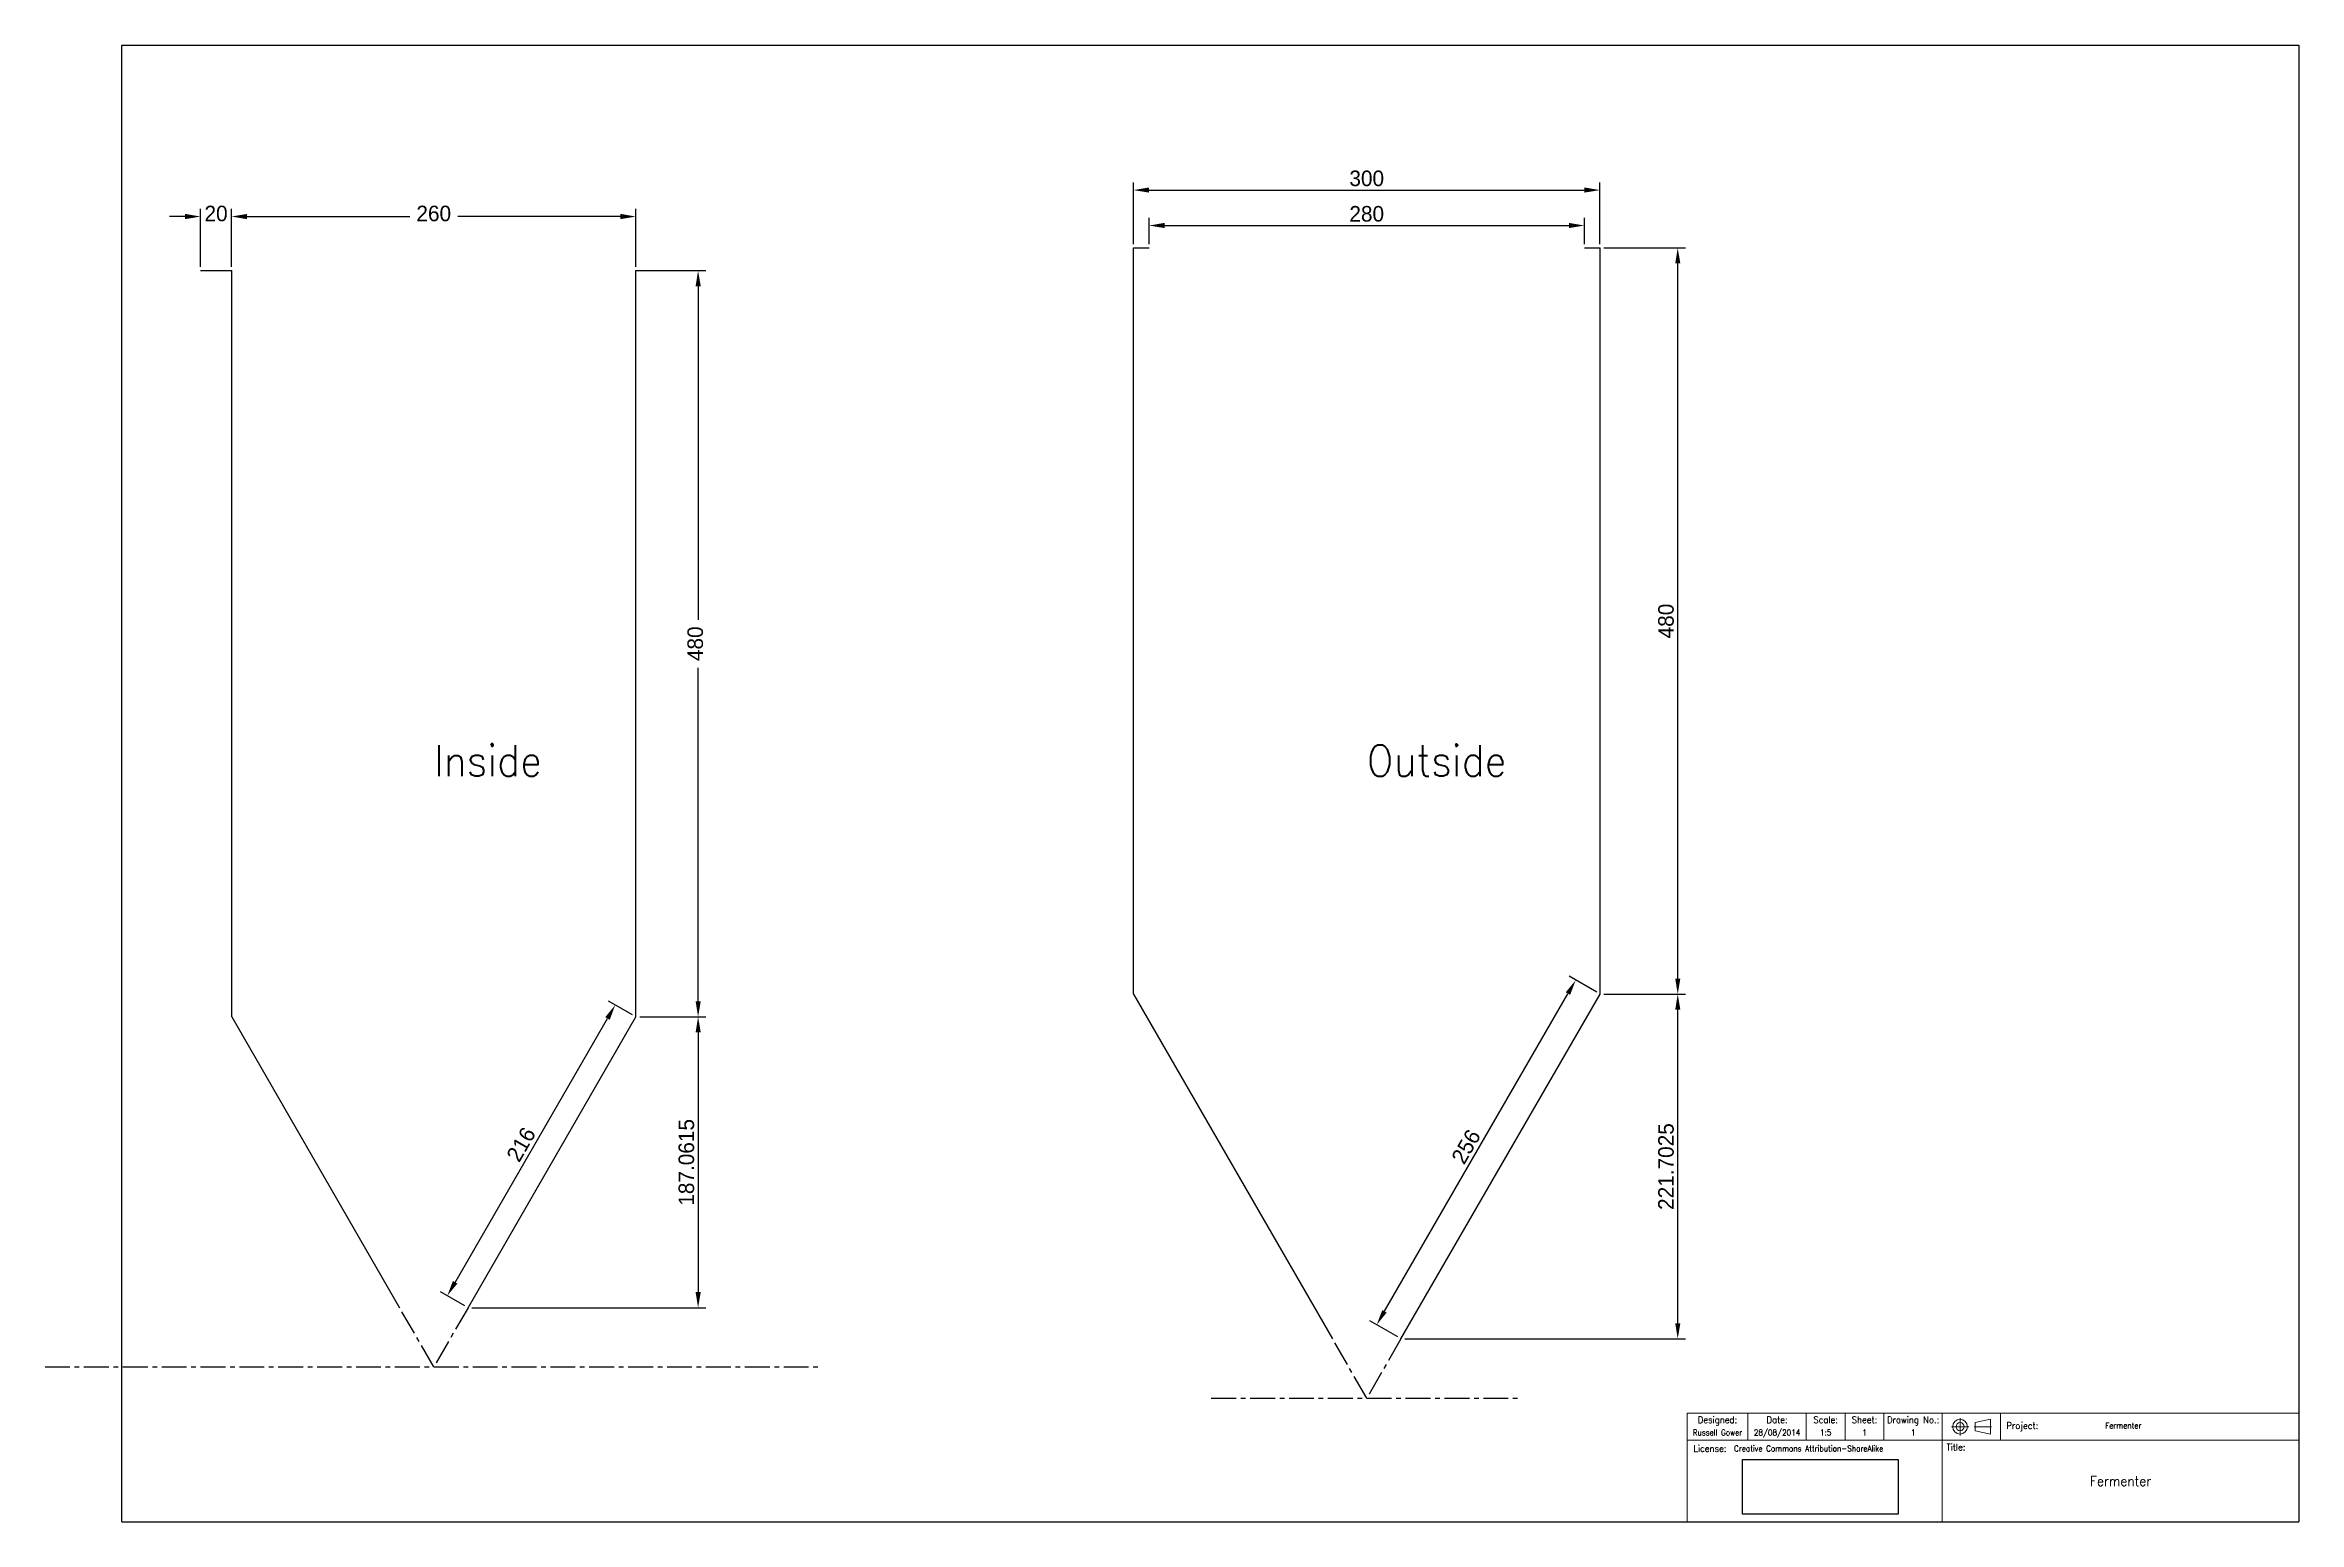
# Model space of a CAD drawing. Header units: millimetres. Extents: x -49 to 1400, y 0 to 950.
import ezdxf
from ezdxf.enums import TextEntityAlignment as Align

# ---------------------------------------------------------------- set-up
doc = ezdxf.new("R2010")
doc.units = ezdxf.units.MM
doc.linetypes.add('CENTER2', pattern=[25, 16, -3, 3, -3])
doc.linetypes.add('DASHDOT2', pattern=[12, 6, -2.95, 0.1, -2.95])
doc.layers.get('0').update_dxf_attribs({"lineweight": 25, "true_color": 0xffffff})
doc.layers.get('Defpoints').update_dxf_attribs({"true_color": 0xffffff})
for name, color, linetype, lineweight, true_color in [('9.1 Drawing sheet', 178, 'Continuous', 9, 0x000000), ('Dimensions', 6, 'Continuous', 25, 0xff00ff), ('Inside', 178, 'Continuous', 25, 0x000000), ('Outside', 176, 'Continuous', 25, 0x000080), ('Page', 178, 'Continuous', 25, 0x000000), ('Reference', 5, 'CENTER2', 25, 0x0000ff)]:
    doc.layers.add(name, color=color, linetype=linetype, lineweight=lineweight, true_color=true_color)
doc.styles.add('QCADDimTextStyle', font='txt')
doc.styles.add('textstyle0', font='Standard')
doc.styles.add('textstyle1', font='Standard')
doc.styles.add('textstyle10', font='Standard')
doc.styles.add('textstyle11', font='Standard')
doc.styles.add('textstyle12', font='Standard')
doc.styles.add('textstyle13', font='Standard')
doc.styles.add('textstyle14', font='Standard')
doc.styles.add('textstyle15', font='Standard')
doc.styles.add('textstyle16', font='Standard')
doc.styles.add('textstyle17', font='Standard')
doc.styles.add('textstyle18', font='Standard')
doc.styles.add('textstyle19', font='Standard')
doc.styles.add('textstyle2', font='Standard')
doc.styles.add('textstyle20', font='Standard')
doc.styles.add('textstyle21', font='Standard')
doc.styles.add('textstyle22', font='Standard')
doc.styles.add('textstyle23', font='Standard')
doc.styles.add('textstyle24', font='Standard')
doc.styles.add('textstyle25', font='Standard')
doc.styles.add('textstyle3', font='Standard')
doc.styles.add('textstyle4', font='Standard')
doc.styles.add('textstyle5', font='Standard')
doc.styles.add('textstyle6', font='Standard')
doc.styles.add('textstyle7', font='Standard')
doc.styles.add('textstyle8', font='Standard')
doc.styles.add('textstyle9', font='Standard')
doc.dimstyles.new('QCADDimStyle', dxfattribs={"dimtxt": 10, "dimasz": 10, "dimexe": 5, "dimexo": 2.5, "dimgap": 2.5, "dimtad": 1, "dimtoh": 1, "dimdec": 4, "dimzin": 0, "dimdsep": 46, "dimtxsty": 'QCADDimTextStyle', "dimcen": 0.09, "dimadec": 0, "dimazin": 0, "dimtfac": 1, "dimtdec": 4, "dimtofl": 0, "dimtmove": 0, "dimatfit": 3, "dimfxl": 1, "dimtolj": 1, "dimtzin": 0, "dimarcsym": 0})
picture_1 = doc.add_image_def('image1.png', size_in_pixel=(403, 141))

# ---------------------------------------------------------------- blocks, each defined once
blk = doc.blocks.new('Inside')
at = {"layer": 'Inside'}
for p, q in [((-150, 705.2), (-130, 705.2)), ((-130, 225.2), (-130, 705.2)), ((130, 225.2), (130, 705.2)), ((130, 705.2), (150, 705.2)), ((-130, 225.2), (-22, 38.1)), ((22, 38.1), (130, 225.2))]:
    blk.add_line(p, q, dxfattribs=at)
at = {"layer": 'Reference'}
for p, q in [((0, 0), (-22, 38.1)), ((22, 38.1), (0, 0)), ((-250, 0), (250, 0))]:
    blk.add_line(p, q, dxfattribs=at)
at = {"layer": 'Inside', "style": 'textstyle16'}
blk.add_text('Inside', height=20, dxfattribs=at).set_placement((0, 400), align=Align.TOP_LEFT)
blk = doc.blocks.new('Outside')
at = {"layer": 'Outside'}
for p, q in [((-150, 239.8), (-150, 719.8)), ((-150, 719.8), (-140, 719.8)), ((140, 719.8), (150, 719.8)), ((150, 239.8), (150, 719.8)), ((-150, 239.8), (-22, 18.1)), ((22, 18.1), (150, 239.8))]:
    blk.add_line(p, q, dxfattribs=at)
at = {"layer": 'Reference'}
for p, q in [((0, -20), (-22, 18.1)), ((22, 18.1), (0, -20)), ((-100, -20), (100, -20))]:
    blk.add_line(p, q, dxfattribs=at)
at = {"layer": 'Inside', "style": 'textstyle17'}
blk.add_text('Outside', height=20, dxfattribs=at).set_placement((0, 400), align=Align.TOP_LEFT)
blk = doc.blocks.new('*D4')
at = {"layer": 'Defpoints', "color": 0}
for p in [(330.5, 804.9), (330.5, 324.9), (370.5, 324.9)]:
    blk.add_point(p, dxfattribs=at)
at = {"layer": 'Dimensions', "color": 0, "lineweight": -2}
for p, q in [((333, 804.9), (375.5, 804.9)), ((370.5, 794.9), (370.5, 580.2)), ((370.5, 334.9), (370.5, 549.5)), ((333, 324.9), (375.5, 324.9))]:
    blk.add_line(p, q, dxfattribs=at)
at = {"layer": 'Dimensions', "color": 0}
for points in [[(372.2, 794.9), (368.9, 794.9), (370.5, 804.9)], [(368.9, 334.9), (372.2, 334.9), (370.5, 324.9)]]:
    blk.add_solid(points, dxfattribs=at)
at = {"layer": 'Dimensions', "color": 0, "insert": (368.7, 564.9), "char_height": 10, "attachment_point": 5, "rotation": 90, "style": 'QCADDimTextStyle'}
blk.add_mtext('\\A1;480', dxfattribs=at)
blk = doc.blocks.new('*D5')
at = {"layer": 'Defpoints', "color": 0}
for p in [(50.5, 839.7), (50.5, 804.9), (70.5, 804.9)]:
    blk.add_point(p, dxfattribs=at)
at = {"layer": 'Dimensions', "color": 0, "lineweight": -2}
for p, q in [((50.5, 807.4), (50.5, 844.7)), ((70.5, 807.4), (70.5, 844.7)), ((40.5, 839.7), (30.5, 839.7)), ((80.5, 839.7), (90.5, 839.7))]:
    blk.add_line(p, q, dxfattribs=at)
at = {"layer": 'Dimensions', "color": 0}
for points in [[(40.5, 838), (40.5, 841.4), (50.5, 839.7)], [(80.5, 841.4), (80.5, 838), (70.5, 839.7)]]:
    blk.add_solid(points, dxfattribs=at)
at = {"layer": 'Dimensions', "color": 0, "insert": (60.5, 841.6), "char_height": 10, "attachment_point": 5, "style": 'QCADDimTextStyle'}
blk.add_mtext('\\A1;20', dxfattribs=at)
blk = doc.blocks.new('*D6')
at = {"layer": 'Defpoints', "color": 0}
for p in [(330.5, 839.7), (70.5, 804.9), (330.5, 804.9)]:
    blk.add_point(p, dxfattribs=at)
at = {"layer": 'Dimensions', "color": 0, "lineweight": -2}
for p, q in [((70.5, 807.4), (70.5, 844.7)), ((330.5, 807.4), (330.5, 844.7)), ((80.5, 839.7), (185.2, 839.7)), ((320.5, 839.7), (215.9, 839.7))]:
    blk.add_line(p, q, dxfattribs=at)
at = {"layer": 'Dimensions', "color": 0}
for points in [[(80.5, 841.4), (80.5, 838), (70.5, 839.7)], [(320.5, 838), (320.5, 841.4), (330.5, 839.7)]]:
    blk.add_solid(points, dxfattribs=at)
at = {"layer": 'Dimensions', "color": 0, "insert": (200.5, 841.6), "char_height": 10, "attachment_point": 5, "style": 'QCADDimTextStyle'}
blk.add_mtext('\\A1;260', dxfattribs=at)
blk = doc.blocks.new('Title_Block')
at = {"layer": '9.1 Drawing sheet'}
for p, q in [((-157.41, 28), (0, 28)), ((-157.41, 28), (-157.41, 0)), ((-141.74, 21), (-141.74, 28)), ((-126.74, 21), (-126.74, 28)), ((-116.74, 21), (-116.74, 28)), ((-106.74, 21), (-106.74, 28)), ((-91.74, 21), (-91.74, 28)), ((-76.74, 21), (-76.74, 28)), ((0, 0), (0, 28)), ((-157.41, 21), (0, 21)), ((-91.74, 0), (-91.74, 21)), ((-157.41, 0), (0, 0))]:
    blk.add_line(p, q, dxfattribs=at)
at = {"layer": '9.1 Drawing sheet', "color": 9, "linetype": 'DASHDOT2', "lineweight": 5, "true_color": 0xc0c0c0}
for p, q in [((-89.39, 24.5), (-84.94, 24.5)), ((-87.16, 22.28), (-87.16, 26.72)), ((-83.54, 24.5), (-79.09, 24.5))]:
    blk.add_line(p, q, dxfattribs=at)
at = {"layer": '9.1 Drawing sheet', "color": 9, "linetype": 'Continuous', "lineweight": 9, "true_color": 0xc0c0c0}
for p, q in [((-79.35, 26.4), (-83.28, 25.55)), ((-83.28, 25.55), (-83.28, 23.45)), ((-83.28, 23.45), (-79.35, 22.6)), ((-79.35, 26.4), (-79.35, 22.6))]:
    blk.add_line(p, q, dxfattribs=at)
for radius in [1.9, 1.05]:
    blk.add_circle((-87.16, 24.5), radius, dxfattribs=at)
at = {"layer": '9.1 Drawing sheet', "linetype": 'Continuous', "lineweight": 0, "width": 96.5681}
for s, insert, char_height, attachment_point, style in [('Designed:', (-149.57, 27.15), 1.738, 2, 'textstyle1'), ('Date:', (-134.24, 27.15), 1.738, 2, 'textstyle2'), ('Scale:', (-121.74, 27.15), 1.738, 2, 'textstyle3'), ('Sheet:', (-111.74, 27.15), 1.738, 2, 'textstyle6'), ('Drawing No.:', (-99.24, 27.15), 1.7382, 2, 'textstyle0'), ('Project:', (-75.25, 24.5), 1.738, 4, 'textstyle14'), ('License:', (-151.5, 19.77), 1.738, 2, 'textstyle4'), ('Title:', (-88.23, 20.11), 1.738, 2, 'textstyle15')]:
    blk.add_mtext(s, dxfattribs=dict(at, insert=insert, char_height=char_height, attachment_point=attachment_point, style=style))
at = {"layer": '9.1 Drawing sheet', "linetype": 'Continuous', "lineweight": 0}
for tag, height, style, p in [('5. Designed', 1.5, 'textstyle13', (-149.57, 23)), ('4. Drawing Date', 1.5, 'textstyle12', (-134.24, 23)), ('6. Scale', 1.5, 'textstyle11', (-121.74, 23)), ('7. Sheet', 1.5, 'textstyle10', (-111.74, 23)), ('3. Drawing No.', 1.5, 'textstyle9', (-99.24, 23)), ('2. Title', 2.54, 'textstyle7', (-45.87, 10.5))]:
    blk.add_attdef(tag, text='', height=height, dxfattribs=dict(at, style=style)).set_placement(p, align=Align.MIDDLE_CENTER)
for tag, style, p in [('1. Project', 'textstyle8', (-49.84, 24.79)), ('8. License', 'textstyle5', (-145.3, 18.9))]:
    blk.add_attdef(tag, text='', height=1.5, dxfattribs=dict(at, style=style)).set_placement(p, align=Align.MIDDLE_LEFT)
image = blk.add_image(picture_1, insert=(-143.1, 2.04), size_in_units=(40, 14))
blk = doc.blocks.new('*D7')
at = {"layer": 'Defpoints', "color": 0}
for p in [(330.5, 324.9), (222.5, 137.8), (370.5, 137.8)]:
    blk.add_point(p, dxfattribs=at)
at = {"layer": 'Dimensions', "color": 0, "lineweight": -2}
for p, q in [((333, 324.9), (375.5, 324.9)), ((370.5, 314.9), (370.5, 147.8)), ((225, 137.8), (375.5, 137.8))]:
    blk.add_line(p, q, dxfattribs=at)
at = {"layer": 'Dimensions', "color": 0}
for points in [[(372.2, 314.9), (368.9, 314.9), (370.5, 324.9)], [(368.9, 147.8), (372.2, 147.8), (370.5, 137.8)]]:
    blk.add_solid(points, dxfattribs=at)
at = {"layer": 'Dimensions', "color": 0, "insert": (363, 231.3), "char_height": 10, "attachment_point": 5, "rotation": 90, "style": 'QCADDimTextStyle'}
blk.add_mtext('\\A1;187.0615', dxfattribs=at)
blk = doc.blocks.new('*D8')
at = {"layer": 'Defpoints', "color": 0}
for p in [(317.2, 332.5), (330.5, 324.9), (222.5, 137.8)]:
    blk.add_point(p, dxfattribs=at)
at = {"layer": 'Dimensions', "color": 0, "lineweight": -2}
for p, q in [((328.4, 326.1), (312.9, 335)), ((214.2, 154.1), (312.2, 323.9)), ((220.4, 139), (204.9, 148))]:
    blk.add_line(p, q, dxfattribs=at)
at = {"layer": 'Dimensions', "color": 0}
for points in [[(313.7, 323), (310.8, 324.7), (317.2, 332.5)], [(212.8, 155), (215.7, 153.3), (209.2, 145.5)]]:
    blk.add_solid(points, dxfattribs=at)
at = {"layer": 'Dimensions', "color": 0, "insert": (256.7, 242.8), "char_height": 10, "attachment_point": 5, "rotation": 60, "style": 'QCADDimTextStyle'}
blk.add_mtext('\\A1;216', dxfattribs=at)
blk = doc.blocks.new('*D9')
at = {"layer": 'Defpoints', "color": 0}
for p in [(934.9, 348.5), (950.5, 339.5), (822.5, 117.8)]:
    blk.add_point(p, dxfattribs=at)
at = {"layer": 'Dimensions', "color": 0, "lineweight": -2}
for p, q in [((948.4, 340.7), (930.6, 351)), ((811.9, 135.5), (929.9, 339.8)), ((820.4, 119), (802.6, 129.3))]:
    blk.add_line(p, q, dxfattribs=at)
at = {"layer": 'Dimensions', "color": 0}
for points in [[(931.3, 339), (928.5, 340.7), (934.9, 348.5)], [(810.5, 136.3), (813.3, 134.6), (806.9, 126.8)]]:
    blk.add_solid(points, dxfattribs=at)
at = {"layer": 'Dimensions', "color": 0, "insert": (864.4, 241.4), "char_height": 10, "attachment_point": 5, "rotation": 60, "style": 'QCADDimTextStyle'}
blk.add_mtext('\\A1;256', dxfattribs=at)
blk = doc.blocks.new('*D10')
at = {"layer": 'Defpoints', "color": 0}
for p in [(953, 339.5), (1000.5, 339.5), (822.5, 117.8)]:
    blk.add_point(p, dxfattribs=at)
at = {"layer": 'Dimensions', "color": 0, "lineweight": -2}
for p, q in [((955.5, 339.5), (1005.5, 339.5)), ((1000.5, 127.8), (1000.5, 329.5)), ((825, 117.8), (1005.5, 117.8))]:
    blk.add_line(p, q, dxfattribs=at)
at = {"layer": 'Dimensions', "color": 0}
for points in [[(1002.2, 329.5), (998.9, 329.5), (1000.5, 339.5)], [(998.9, 127.8), (1002.2, 127.8), (1000.5, 117.8)]]:
    blk.add_solid(points, dxfattribs=at)
at = {"layer": 'Dimensions', "color": 0, "insert": (993, 228.6), "char_height": 10, "attachment_point": 5, "rotation": 90, "style": 'QCADDimTextStyle'}
blk.add_mtext('\\A1;221.7025', dxfattribs=at)
blk = doc.blocks.new('*D11')
at = {"layer": 'Defpoints', "color": 0}
for p in [(950.5, 819.5), (1000.5, 819.5), (950.5, 339.5)]:
    blk.add_point(p, dxfattribs=at)
at = {"layer": 'Dimensions', "color": 0, "lineweight": -2}
for p, q in [((953, 819.5), (1005.5, 819.5)), ((1000.5, 349.5), (1000.5, 809.5)), ((953, 339.5), (1005.5, 339.5))]:
    blk.add_line(p, q, dxfattribs=at)
at = {"layer": 'Dimensions', "color": 0}
for points in [[(1002.2, 809.5), (998.9, 809.5), (1000.5, 819.5)], [(998.9, 349.5), (1002.2, 349.5), (1000.5, 339.5)]]:
    blk.add_solid(points, dxfattribs=at)
at = {"layer": 'Dimensions', "color": 0, "insert": (993, 579.5), "char_height": 10, "attachment_point": 5, "rotation": 90, "style": 'QCADDimTextStyle'}
blk.add_mtext('\\A1;480', dxfattribs=at)
blk = doc.blocks.new('*D12')
at = {"layer": 'Defpoints', "color": 0}
for p in [(950.5, 856.7), (650.5, 819.5), (950.5, 819.5)]:
    blk.add_point(p, dxfattribs=at)
at = {"layer": 'Dimensions', "color": 0, "lineweight": -2}
for p, q in [((650.5, 822), (650.5, 861.7)), ((660.5, 856.7), (940.5, 856.7)), ((950.5, 822), (950.5, 861.7))]:
    blk.add_line(p, q, dxfattribs=at)
at = {"layer": 'Dimensions', "color": 0}
for points in [[(660.5, 858.4), (660.5, 855.1), (650.5, 856.7)], [(940.5, 855.1), (940.5, 858.4), (950.5, 856.7)]]:
    blk.add_solid(points, dxfattribs=at)
at = {"layer": 'Dimensions', "color": 0, "insert": (800.5, 864.2), "char_height": 10, "attachment_point": 5, "style": 'QCADDimTextStyle'}
blk.add_mtext('\\A1;300', dxfattribs=at)
blk = doc.blocks.new('*D13')
at = {"layer": 'Defpoints', "color": 0}
for p in [(940.5, 833.9), (660.5, 819.5), (940.5, 819.5)]:
    blk.add_point(p, dxfattribs=at)
at = {"layer": 'Dimensions', "color": 0, "lineweight": -2}
for p, q in [((660.5, 822), (660.5, 838.9)), ((670.5, 833.9), (930.5, 833.9)), ((940.5, 822), (940.5, 838.9))]:
    blk.add_line(p, q, dxfattribs=at)
at = {"layer": 'Dimensions', "color": 0}
for points in [[(670.5, 835.6), (670.5, 832.3), (660.5, 833.9)], [(930.5, 832.3), (930.5, 835.6), (940.5, 833.9)]]:
    blk.add_solid(points, dxfattribs=at)
at = {"layer": 'Dimensions', "color": 0, "insert": (800.5, 841.4), "char_height": 10, "attachment_point": 5, "style": 'QCADDimTextStyle'}
blk.add_mtext('\\A1;280', dxfattribs=at)

msp = doc.modelspace()

# ---------------------------------------------------------------- linework, layer by layer
at = {"layer": 'Page'}
for p, q in [((0, 0), (0, 950)), ((0, 950), (1400, 950)), ((1400, 950), (1400, 0)), ((0, 0), (1400, 0))]:
    msp.add_line(p, q, dxfattribs=at)

# ---------------------------------------------------------------- block references
at = {"layer": 'Outside'}
for name, p in [('Outside', (800.52988, 99.66856)), ('Inside', (200.54127, 99.6875))]:
    msp.add_blockref(name, p, dxfattribs=at)
at = {"layer": 'Page'}
ref = msp.add_blockref('Title_Block', (1400, 0), dxfattribs=dict(at, xscale=2.5, yscale=2.5, zscale=2.5))
ref.add_attrib('8. License', 'Creative Commons Attribution-ShareAlike ', dxfattribs={"layer": '9.1 Drawing sheet', "lineweight": 0, "height": 3.75, "style": 'textstyle18'}).set_placement((1036.74219, 47.25), align=Align.MIDDLE_LEFT)
ref.add_attrib('2. Title', 'Fermenter', dxfattribs={"height": 6.35, "style": 'textstyle19'}).set_placement((1285.32533, 26.25), align=Align.MIDDLE_CENTER)
ref.add_attrib('1. Project', 'Fermenter', dxfattribs={"height": 3.75, "style": 'textstyle20'}).set_placement((1275.40775, 61.97359), align=Align.MIDDLE_LEFT)
ref.add_attrib('3. Drawing No.', '1', dxfattribs={"height": 3.75, "style": 'textstyle21'}).set_placement((1151.90067, 57.5), align=Align.MIDDLE_CENTER)
ref.add_attrib('7. Sheet', '1', dxfattribs={"height": 3.75, "style": 'textstyle22'}).set_placement((1120.65067, 57.5), align=Align.MIDDLE_CENTER)
ref.add_attrib('6. Scale', '1:5', dxfattribs={"height": 3.75, "style": 'textstyle23'}).set_placement((1095.65067, 57.5), align=Align.MIDDLE_CENTER)
ref.add_attrib('4. Drawing Date', '28/08/2014', dxfattribs={"height": 3.75, "style": 'textstyle24'}).set_placement((1064.40067, 57.5), align=Align.MIDDLE_CENTER)
ref.add_attrib('5. Designed', 'Russell Gower', dxfattribs={"height": 3.75, "style": 'textstyle25'}).set_placement((1026.06752, 57.5), align=Align.MIDDLE_CENTER)

# ---------------------------------------------------------------- dimensions: what is measured, and where the dimension line sits
at = {"layer": 'Dimensions'}
for base, p1, p2, picture, middle in [((950.52988, 856.729), (650.52988, 819.47618), (950.52988, 819.47618), '*D12', (800.52988, 864.229)), ((940.52988, 833.923), (660.52988, 819.47618), (940.52988, 819.47618), '*D13', (800.52988, 841.423))]:
    dim = msp.add_linear_dim(base=base, p1=p1, p2=p2, dimstyle='QCADDimStyle', override={"dimtxt": 10, "dimasz": 10, "dimexe": 5, "dimexo": 2.5, "dimgap": 2.5, "dimzin": 8, "dimclrd": 0, "dimclre": 0, "dimclrt": 0, "dimazin": 2, "dimtmove": 2}, dxfattribs=at)
    dim.commit()
    dim.dimension.update_dxf_attribs({"geometry": picture, "text_midpoint": middle})
for base, p2, picture, middle in [((50.54127, 839.6875), (50.54127, 804.8541), '*D5', (60.54127, 841.5625)), ((330.54127, 839.6875), (330.54127, 804.8541), '*D6', (200.54127, 841.5625))]:
    dim = msp.add_linear_dim(base=base, p1=(70.54127, 804.8541), p2=p2, dimstyle='QCADDimStyle', override={"dimtxt": 10, "dimasz": 10, "dimexe": 5, "dimexo": 2.5, "dimgap": 2.5, "dimzin": 8, "dimclrd": 0, "dimclre": 0, "dimclrt": 0, "dimazin": 2, "dimtmove": 2}, dxfattribs=at)
    dim.commit()
    dim.dimension.update_dxf_attribs({"geometry": picture, "text_midpoint": middle, "dimtype": 160})
for base, p1, p2, picture, middle in [((1000.52988, 819.47618), (950.52988, 339.47618), (950.52988, 819.47618), '*D11', (993.02988, 579.47618)), ((1000.52988, 339.47618), (822.52988, 117.77368), (953.02988, 339.47618), '*D10', (993.02988, 228.62493)), ((370.54127, 137.79262), (330.54127, 324.8541), (222.54127, 137.79262), '*D7', (363.04127, 231.32336))]:
    dim = msp.add_linear_dim(base=base, p1=p1, p2=p2, angle=90, dimstyle='QCADDimStyle', override={"dimtxt": 10, "dimasz": 10, "dimexe": 5, "dimexo": 2.5, "dimgap": 2.5, "dimzin": 8, "dimclrd": 0, "dimclre": 0, "dimclrt": 0, "dimazin": 2, "dimtmove": 2}, dxfattribs=at)
    dim.commit()
    dim.dimension.update_dxf_attribs({"geometry": picture, "text_midpoint": middle})
dim = msp.add_linear_dim(base=(370.54127, 324.8541), p1=(330.54127, 804.8541), p2=(330.54127, 324.8541), angle=90, dimstyle='QCADDimStyle', override={"dimtxt": 10, "dimasz": 10, "dimexe": 5, "dimexo": 2.5, "dimgap": 2.5, "dimzin": 8, "dimclrd": 0, "dimclre": 0, "dimclrt": 0, "dimazin": 2, "dimtmove": 2}, dxfattribs=at)
dim.commit()
dim.dimension.update_dxf_attribs({"geometry": '*D4', "text_midpoint": (368.66627, 564.8541), "dimtype": 160})
for p1, p2, distance, picture, middle in [((822.52988, 117.77368), (950.52988, 339.47618), 18.04131, '*D9', (864.41046, 241.39558)), ((222.54127, 137.79262), (330.54127, 324.8541), 15.36221, '*D8', (256.74202, 242.75446))]:
    dim = msp.add_aligned_dim(p1=p1, p2=p2, distance=distance, dimstyle='QCADDimStyle', override={"dimtxt": 10, "dimasz": 10, "dimexe": 5, "dimexo": 2.5, "dimgap": 2.5, "dimzin": 8, "dimclrd": 0, "dimclre": 0, "dimclrt": 0, "dimazin": 2, "dimtmove": 2}, dxfattribs=at)
    dim.commit()
    dim.dimension.update_dxf_attribs({"geometry": picture, "text_midpoint": middle})

doc.saveas('drawing.dxf')
